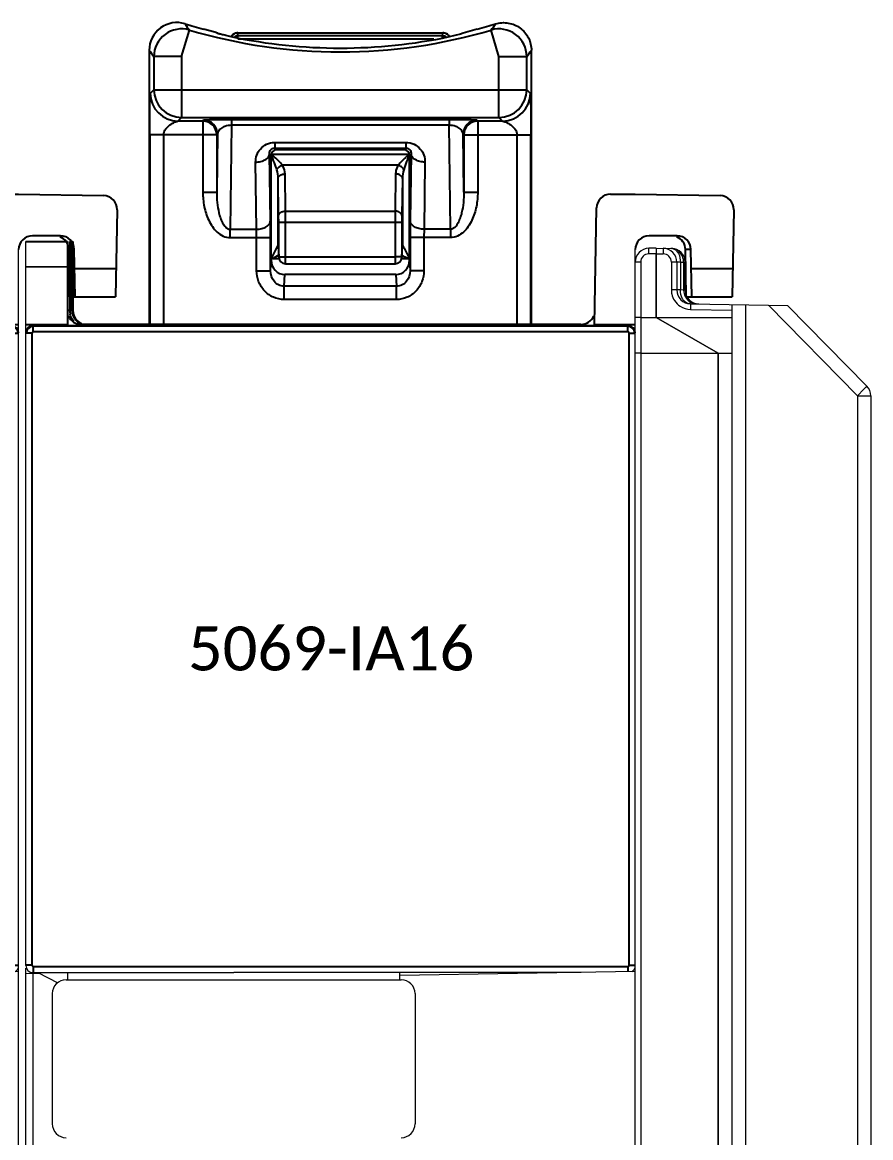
# Model space of a CAD drawing. Header units: inches. Extents: x 0 to 316, y -1 to 150.
# Drawn here: x 190.099 to 191.305, y 76.461 to 78.045 of the extents above; entities that cross this region are included whole.
import ezdxf
from ezdxf.enums import TextEntityAlignment as Align

# ---------------------------------------------------------------- set-up
doc = ezdxf.new("R2010")
doc.units = ezdxf.units.IN
doc.header["$MEASUREMENT"] = 0
doc.linetypes.add('DASHED', pattern=[0.75, 0.5, -0.25])
doc.styles.add('Calibri', font='calibri.ttf')

# ---------------------------------------------------------------- blocks, each defined once
blk = doc.blocks.new('AB 5069-ECR')
at = {"color": 7, "linetype": 'Continuous', "lineweight": 0}
for p, q in [((0.0295, 2.5295), (0.0193, 2.5293)), ((0.0193, 2.5215), (0.0193, 2.5293)), ((0.0295, 2.5217), (0.0193, 2.5215)), ((0.0295, 2.5295), (0.0295, 2.4311)), ((0.0295, 2.5295), (0.0515, 2.5291)), ((0.0295, 2.4311), (0.0295, 2.5217)), ((0.0295, 2.5217), (0.0397, 2.5215)), ((0.0296, 2.5295), (0.0296, 2.5217)), ((0.0397, 2.5293), (0.0397, 2.5215)), ((0, -2.5097), (0, 2.5097)), ((0.0077, 2.5097), (0, 2.5097)), ((0.0077, 2.5097), (0.0077, 1.1933)), ((0.0513, 2.5097), (0.0513, 2.4701)), ((0.0591, 2.5097), (0.0513, 2.5097)), ((0.0591, 2.5097), (0.0591, 2.4701)), ((0.0641, 2.5094), (0.0591, 2.5097)), ((0.0641, 2.5094), (0.0687, 2.5095)), ((0.0641, 2.5094), (0.0641, 2.4702)), ((0.0687, 2.5095), (0.0687, 2.47)), ((0.0687, 2.5095), (0.0709, 2.5095)), ((0.0709, 2.4699), (0.0709, 2.5095)), ((0.0591, 2.4701), (0.0513, 2.4701)), ((0.0641, 2.4702), (0.0591, 2.4701)), ((0.0687, 2.47), (0.0641, 2.4702)), ((0.0709, 2.4699), (0.0687, 2.47)), ((0.0784, 2.4504), (0.2166, 2.448)), ((0.0784, 2.4504), (0.0784, 2.4426)), ((0.0784, 2.4426), (0.1378, 2.4415)), ((0.1378, -2.4494), (0.1378, 2.4494)), ((0.1565, 2.4491), (0.1565, 0.9833)), ((0.316, 2.3198), (0.1895, 2.4485)), ((0.329, 2.3336), (0.2166, 2.448)), ((0.0077, 2.4311), (0, 2.4312)), ((0.0077, 2.4311), (0.1378, 2.4311)), ((0.1177, 2.3802), (0.0295, 2.4311)), ((0.0295, 2.4311), (0.1177, 2.3802)), ((0.0077, 2.3802), (0, 2.3803)), ((0.0077, 2.3802), (0.1378, 2.3802)), ((0.1177, 2.3802), (0.1177, 1.0416)), ((0.1177, 1.1931), (0.1177, 2.3802)), ((0.3251, 2.3291), (0.316, 2.3198)), ((0.316, 2.3198), (0.316, 0.9749)), ((0.316, 2.3198), (0.3346, 2.3198)), ((0.3346, 2.3198), (0.3346, -2.3198))]:
    blk.add_line(p, q, dxfattribs=at)
for centre, radius, start, end in [((0.0197, 2.5097), 0.0197, 91, 180), ((0.0195, 2.5097), 0.0118, 91.0002, 179.9998), ((0.0394, 2.5097), 0.0197, 0, 89), ((0.0395, 2.5097), 0.0118, 0, 89), ((0.0505, 2.5115), 0.0177, 84.427, 88.9895), ((0.0506, 2.5182), 0.0109, 79.0222, 89.0085), ((0.0512, 2.5095), 0.0197, 0, 89), ((0.0505, 2.5117), 0.0175, 68.5271, 84.4048), ((0.0506, 2.5184), 0.0107, 71.7998, 78.9757), ((0.0471, 2.5095), 0.0216, 359.8604, 13.3208), ((0.079, 2.4701), 0.0277, 180.0229, 192.1814), ((0.0787, 2.4701), 0.0197, 180, 269), ((0.0906, 2.4699), 0.0197, 180, 268.8996), ((0.315, 2.3198), 0.0197, 0, 44.5)]:
    blk.add_arc(centre, radius, start, end, dxfattribs=at)
for points, knots in [([(0.054, 2.5286), (0.0555, 2.5281), (0.0575, 2.5269), (0.059, 2.5254), (0.0593, 2.5249)], [0, 0, 0, 0, 0.73851, 1, 1, 1, 1]), ([(0.0593, 2.5249), (0.0602, 2.524), (0.0632, 2.5194), (0.0642, 2.5137), (0.0641, 2.5094)], [0, 0, 0, 0, 0.228982, 1, 1, 1, 1]), ([(0.0681, 2.5145), (0.0679, 2.5155), (0.0667, 2.5194), (0.0642, 2.523), (0.0619, 2.5249)], [0, 0, 0, 0, 0.256454, 1, 1, 1, 1]), ([(0.0693, 2.4546), (0.0684, 2.4555), (0.0652, 2.4601), (0.0641, 2.4659), (0.0641, 2.4702)], [0, 0, 0, 0, 0.23179, 1, 1, 1, 1]), ([(0.0784, 2.4504), (0.0759, 2.4505), (0.0724, 2.4517), (0.0699, 2.454), (0.0693, 2.4546)], [0, 0, 0, 0, 0.740556, 1, 1, 1, 1]), ([(0.329, 2.3336), (0.3291, 2.3335), (0.3285, 2.333), (0.328, 2.3322), (0.3267, 2.3308), (0.3257, 2.3297), (0.3251, 2.3291)], [0, 0, 0, 0, 0.069667, 0.264056, 0.578488, 1, 1, 1, 1])]:
    blk.add_open_spline(points, degree=3, knots=knots, dxfattribs=at)
for points in [[(0.0619, 2.5249), (0.0604, 2.5262), (0.0587, 2.5272), (0.0569, 2.5279)], [(0.0519, 2.4643), (0.0526, 2.4611), (0.054, 2.4579), (0.0558, 2.4551)], [(0.0687, 2.47), (0.0687, 2.4666), (0.0696, 2.4632), (0.0712, 2.4602)], [(0.0712, 2.4602), (0.0729, 2.457), (0.0757, 2.4542), (0.0789, 2.4525)], [(0.0558, 2.4551), (0.0579, 2.4519), (0.0607, 2.449), (0.064, 2.447)], [(0.064, 2.447), (0.0682, 2.4442), (0.0734, 2.4427), (0.0784, 2.4426)], [(0.0789, 2.4525), (0.0815, 2.4511), (0.0844, 2.4503), (0.0872, 2.4503)]]:
    blk.add_open_spline(points, degree=3, dxfattribs=at)
blk = doc.blocks.new('AB 5069-Module Base')
at = {"color": 7, "linetype": 'Continuous'}
for p, q in [((0.2213, 2.797), (0.2325, 2.8347)), ((0.2684, 2.8318), (0.2523, 2.836)), ((0.2721, 2.8306), (0.2684, 2.8318)), ((0.5924, 2.8306), (0.3013, 2.8306)), ((0.3014, 2.8264), (0.3013, 2.8306)), ((0.5923, 2.8264), (0.3014, 2.8264)), ((0.3014, 2.8223), (0.3014, 2.8264)), ((0.3014, 2.8223), (0.5799, 2.8223)), ((0.5923, 2.8264), (0.5924, 2.8306)), ((0.5923, 2.8223), (0.5923, 2.8264)), ((0.5992, 2.8286), (0.5978, 2.8294)), ((0.6179, 2.8291), (0.6018, 2.8253)), ((0.6216, 2.8302), (0.6179, 2.8291)), ((0.6414, 2.836), (0.6216, 2.8306)), ((0.6724, 2.797), (0.6612, 2.8347)), ((0.1752, 2.806), (0.1752, 2.6902)), ((0.7185, 2.6902), (0.7185, 2.806)), ((0.2213, 2.797), (0.1819, 2.797)), ((0.1819, 2.797), (0.1819, 2.75)), ((0.2213, 2.797), (0.2213, 2.7106)), ((0.6724, 2.797), (0.7118, 2.797)), ((0.6724, 2.7106), (0.6724, 2.797)), ((0.7118, 2.75), (0.7118, 2.797)), ((0.1767, 2.7448), (0.1819, 2.75)), ((0.1819, 2.75), (0.7118, 2.75)), ((0.7118, 2.75), (0.717, 2.7448)), ((0.2161, 2.7055), (0.2213, 2.7106)), ((0.2213, 2.7106), (0.6724, 2.7106)), ((0.6724, 2.7106), (0.6776, 2.7055)), ((0.2515, 2.7055), (0.2161, 2.7055)), ((0.2526, 2.7066), (0.2515, 2.7055)), ((0.2515, 2.7055), (0.2515, 2.6046)), ((0.2923, 2.6995), (0.2904, 2.5517)), ((0.6014, 2.7074), (0.2923, 2.7074)), ((0.2923, 2.7074), (0.2923, 2.6995)), ((0.6014, 2.6995), (0.2923, 2.6995)), ((0.6014, 2.7074), (0.6014, 2.6995)), ((0.6033, 2.5517), (0.6014, 2.6995)), ((0.6422, 2.7055), (0.6411, 2.7066)), ((0.6776, 2.7055), (0.6422, 2.7055)), ((0.6422, 2.7055), (0.6422, 2.6046)), ((0.1752, 2.6902), (0.1752, 2.4165)), ((0.2712, 2.6858), (0.1761, 2.6858)), ((0.1761, 2.6858), (0.1761, 2.4165)), ((0.1957, 2.6858), (0.1957, 2.4165)), ((0.2723, 2.6869), (0.2712, 2.6858)), ((0.2723, 2.6869), (0.2712, 2.6046)), ((0.2712, 2.6858), (0.2712, 2.6046)), ((0.6225, 2.6046), (0.6214, 2.6869)), ((0.6225, 2.6858), (0.6214, 2.6869)), ((0.6225, 2.6858), (0.7176, 2.6858)), ((0.6225, 2.6858), (0.6225, 2.6046)), ((0.698, 2.4165), (0.698, 2.6858)), ((0.7176, 2.4165), (0.7176, 2.6858)), ((0.7185, 2.4165), (0.7185, 2.6902)), ((0.3537, 2.6751), (0.54, 2.6751)), ((0.3537, 2.6751), (0.3537, 2.6672)), ((0.3537, 2.6672), (0.54, 2.6672)), ((0.3537, 2.6672), (0.3563, 2.6646)), ((0.5374, 2.6646), (0.3563, 2.6646)), ((0.5374, 2.6646), (0.54, 2.6672)), ((0.54, 2.6751), (0.54, 2.6672)), ((0.3277, 2.5517), (0.3265, 2.6471)), ((0.3474, 2.5635), (0.3462, 2.6589)), ((0.3462, 2.6589), (0.3484, 2.6567)), ((0.3484, 2.5079), (0.3484, 2.6567)), ((0.3486, 2.6585), (0.5451, 2.6585)), ((0.3486, 2.5096), (0.3486, 2.6585)), ((0.3494, 2.6577), (0.3486, 2.6585)), ((0.3487, 2.6582), (0.3486, 2.6585)), ((0.3492, 2.657), (0.3487, 2.6582)), ((0.5451, 2.6585), (0.5443, 2.6577)), ((0.545, 2.6582), (0.5445, 2.657)), ((0.5451, 2.6585), (0.545, 2.6582)), ((0.5451, 2.6585), (0.5451, 2.5096)), ((0.5453, 2.6567), (0.5475, 2.6589)), ((0.5453, 2.5079), (0.5453, 2.6567)), ((0.5475, 2.6589), (0.5463, 2.5635)), ((0.5672, 2.6471), (0.566, 2.5517)), ((0.5291, 2.6429), (0.3646, 2.6429)), ((0.3592, 2.5711), (0.3584, 2.6238)), ((0.3584, 2.5292), (0.3584, 2.6238)), ((0.3691, 2.5775), (0.3683, 2.6303)), ((0.5254, 2.6303), (0.5246, 2.5775)), ((0.5353, 2.6238), (0.5345, 2.5711)), ((0.5353, 2.6238), (0.5353, 2.5292)), ((0.2515, 2.6046), (0.2712, 2.6046)), ((0.6225, 2.6046), (0.6422, 2.6046)), ((0.8309, 2.6016), (0.8661, 2.6016)), ((0.8661, 2.6016), (0.9868, 2.5995)), ((0.3593, 2.562), (0.3592, 2.5711)), ((0.3691, 2.5775), (0.5246, 2.5775)), ((0.8083, 2.4165), (0.8112, 2.5822)), ((1.0061, 2.5794), (1.0039, 2.4559)), ((0.2904, 2.5517), (0.3277, 2.5517)), ((0.2904, 2.5399), (0.2904, 2.5517)), ((0.3279, 2.5399), (0.3277, 2.5517)), ((0.3476, 2.5399), (0.3474, 2.5635)), ((0.3593, 2.562), (0.5344, 2.562)), ((0.3593, 2.5126), (0.3593, 2.562)), ((0.3691, 2.5028), (0.3691, 2.562)), ((0.5246, 2.562), (0.5246, 2.5028)), ((0.5344, 2.562), (0.5344, 2.5126)), ((0.566, 2.5517), (0.5658, 2.5399)), ((0.6033, 2.5517), (0.566, 2.5517)), ((0.6033, 2.5517), (0.6033, 2.5399)), ((0.2904, 2.5399), (0.3476, 2.5399)), ((0.3279, 2.4928), (0.3279, 2.5399)), ((0.3476, 2.4928), (0.3476, 2.5399)), ((0.6033, 2.5399), (0.5461, 2.5399)), ((0.5461, 2.5399), (0.5461, 2.4928)), ((0.5658, 2.5399), (0.5658, 2.4928)), ((0.9255, 2.5425), (0.8858, 2.5425)), ((0, 2.5346), (0.0591, 2.5346)), ((0.0591, 2.5346), (0.0591, 2.4165)), ((0.0625, 2.5346), (0.0669, 2.5346)), ((0.0625, 2.5346), (0.0625, 2.4362)), ((0.0656, 2.4362), (0.0656, 2.5346)), ((0.0669, 2.5346), (0.0669, 2.4362)), ((0.3509, 2.5141), (0.3584, 2.5291)), ((0.3584, 2.5292), (0.3586, 2.5281)), ((0.3584, 2.5291), (0.3584, 2.5292)), ((0.3586, 2.5281), (0.3593, 2.5126)), ((0.3586, 2.5281), (0.3586, 2.5276)), ((0.3586, 2.5276), (0.3593, 2.5121)), ((0.5344, 2.5126), (0.5351, 2.5281)), ((0.5344, 2.5121), (0.5351, 2.5276)), ((0.5351, 2.5281), (0.5352, 2.529)), ((0.5351, 2.5281), (0.5351, 2.5276)), ((0.5351, 2.5276), (0.5352, 2.528)), ((0.5352, 2.529), (0.5353, 2.5292)), ((0.5353, 2.5292), (0.5369, 2.526)), ((0.5369, 2.526), (0.5374, 2.5249)), ((0.5374, 2.5249), (0.5426, 2.5147)), ((0.9452, 2.5232), (0.9373, 2.5232)), ((0.9385, 2.4559), (0.9373, 2.5232)), ((0.9464, 2.4559), (0.9452, 2.5232)), ((0.3476, 2.4928), (0.3484, 2.5079)), ((0.3486, 2.5096), (0.3509, 2.5141)), ((0.3486, 2.5096), (0.351, 2.5108)), ((0.3599, 2.5096), (0.3486, 2.5096)), ((0.351, 2.5108), (0.3531, 2.5118)), ((0.3531, 2.5118), (0.3582, 2.5144)), ((0.3582, 2.5144), (0.3592, 2.5149)), ((0.3593, 2.5126), (0.5246, 2.5126)), ((0.3593, 2.5126), (0.3593, 2.5121)), ((0.5344, 2.5126), (0.5246, 2.5126)), ((0.5451, 2.5096), (0.5338, 2.5096)), ((0.5344, 2.5126), (0.5344, 2.5121)), ((0.5345, 2.5149), (0.5358, 2.5142)), ((0.5358, 2.5142), (0.5451, 2.5096)), ((0.5426, 2.5147), (0.5451, 2.5096)), ((0.5453, 2.5079), (0.5461, 2.4928)), ((0, 2.4988), (0.0591, 2.4985)), ((0.3279, 2.4928), (0.3476, 2.4928)), ((0.3691, 2.5028), (0.5246, 2.5028)), ((0.5658, 2.4928), (0.5461, 2.4928)), ((0.9457, 2.4959), (1.0046, 2.4961)), ((0.3671, 2.4708), (0.368, 2.4874)), ((0.5257, 2.4874), (0.368, 2.4874)), ((0.5257, 2.4874), (0.5266, 2.4708)), ((0.5266, 2.4708), (0.3671, 2.4708)), ((0.3671, 2.4519), (0.3671, 2.4708)), ((0.5266, 2.4519), (0.5266, 2.4708)), ((0.5266, 2.4519), (0.3671, 2.4519)), ((0.9385, 2.4559), (1.0039, 2.4559)), ((0.0669, 2.4362), (0.0591, 2.4362)), ((0, 2.4165), (0.0591, 2.4165)), ((0.1772, 2.4146), (0.0098, 2.4146)), ((0.0105, 2.4139), (0.0098, 2.4146)), ((0.8556, 2.4139), (0.0105, 2.4139)), ((0.0105, 2.406), (0.0105, 2.4139)), ((0.0787, 2.4175), (0.0787, 2.4182)), ((0.7889, 2.4165), (0.0787, 2.4165)), ((0.1772, 2.4146), (0.1772, 2.4145)), ((0.8071, 2.4145), (0.1772, 2.4145)), ((0.8563, 2.4146), (0.8071, 2.4146)), ((0.8071, 2.4146), (0.8071, 2.4145)), ((0.8083, 2.4165), (0.8661, 2.4165)), ((0.8556, 2.4139), (0.8563, 2.4146)), ((0.8556, 2.406), (0.8556, 2.4139)), ((0.0007, 2.404), (0, 2.4047)), ((0.0086, 2.404), (0.0007, 2.404)), ((0.0086, 2.404), (0.0086, 1.5062)), ((0.8556, 2.406), (0.0105, 2.406)), ((0.8576, 2.404), (0.8655, 2.404)), ((0.8576, 1.5062), (0.8576, 2.404)), ((0.8655, 2.404), (0.8661, 2.4047)), ((0.0086, 1.5062), (0.0007, 1.5062)), ((0.8576, 1.5062), (0.8655, 1.5062)), ((0.0105, 1.5042), (0.8556, 1.5042)), ((0.0105, 1.5042), (0.0105, 1.4964)), ((0.8556, 1.5042), (0.8556, 1.4969))]:
    blk.add_line(p, q, dxfattribs=at)
at = {"color": 7, "linetype": 'Continuous', "lineweight": 0}
for p, q in [((0, 1.5055), (0, 2.5346)), ((0.8661, -0.0427), (0.8661, 2.5228)), ((0, -2.5441), (0, 1.5018)), ((0.01, 1.4941), (0, 1.4939)), ((0.0098, 1.4957), (0.2953, 1.4957)), ((0.01, 1.4941), (0.01, 1.4955)), ((0.02, 1.4939), (0.01, 1.4941)), ((0.01, 1.4941), (0.01, 1.4862)), ((0.0167, 1.4956), (0.0455, 1.4812)), ((0.0591, 1.4957), (0.0591, 1.4854)), ((0.7894, 1.4958), (0.2953, 1.4958)), ((0.2953, 1.4957), (0.2953, 1.4958)), ((0.8661, 1.4971), (0.5315, 1.4913)), ((0.5315, 1.4854), (0.5315, 1.4958)), ((0.01, 1.4862), (0.01, 1.2339)), ((0.0571, 1.4854), (0.5335, 1.4854)), ((0.0374, 1.4658), (0.0374, 1.2807)), ((0.5531, 1.4658), (0.5531, 1.2807))]:
    blk.add_line(p, q, dxfattribs=at)
at = {"color": 7, "linetype": 'Continuous'}
for points in [[(0.3012, 2.8307), (0.2993, 2.8306), (0.2977, 2.8302), (0.2962, 2.8296), (0.2948, 2.8288), (0.2936, 2.828), (0.2926, 2.827), (0.2917, 2.8259), (0.2914, 2.8255)], [(0.5978, 2.8294), (0.5963, 2.8301), (0.5946, 2.8305), (0.5928, 2.8307), (0.5925, 2.8307)], [(0.6023, 2.8255), (0.6015, 2.8266), (0.6004, 2.8276), (0.5992, 2.8286)], [(0.3586, 2.5279), (0.3585, 2.528), (0.3586, 2.5279), (0.3586, 2.5276)]]:
    blk.add_lwpolyline(points, dxfattribs=at)
for centre, radius, start, end in [((0.2146, 2.806), 0.0394, 72.8395, 179.9706), ((1.7514, 3.9119), 1.8622, 215.0097, 215.3428), ((-0.8577, 3.9119), 1.8622, 324.6572, 324.9903), ((0.2213, 2.797), 0.0394, 73.528, 179.9691), ((0.4469, 3.5584), 0.7547, 253.4971, 286.5029), ((0.3012, 2.8189), 0.0119, 143.139, 145.7725), ((0.3013, 2.8188), 0.0118, 89.9961, 145.7749), ((0.3012, 2.8189), 0.0118, 135.0162, 143.1425), ((0.4469, 3.5584), 0.7492, 258.0627, 281.9373), ((0.3012, 2.8189), 0.0118, 129.3383, 134.9953), ((0.3012, 2.8188), 0.0119, 118.3455, 129.3327), ((0.3012, 2.819), 0.0117, 113.0082, 118.3336), ((0.3012, 2.8189), 0.0118, 106.9644, 112.9868), ((0.3012, 2.8188), 0.012, 94.3978, 106.9642), ((0.3012, 2.819), 0.0117, 90.0133, 94.3773), ((0.5925, 2.819), 0.0117, 85.4001, 89.9858), ((0.5925, 2.8188), 0.012, 72.8116, 85.3819), ((0.5925, 2.8189), 0.0118, 68.2553, 72.8056), ((0.5926, 2.8191), 0.0116, 66.7855, 68.2477), ((0.5926, 2.819), 0.0117, 62.2242, 66.7801), ((0.5925, 2.8188), 0.0119, 51.5246, 62.2107), ((0.5925, 2.8189), 0.0118, 45.0091, 51.5221), ((0.5925, 2.8189), 0.0118, 37.6326, 44.9885), ((0.5925, 2.8189), 0.0119, 34.2276, 37.6359), ((0.6724, 2.797), 0.0394, 0.0309, 106.472), ((1.7601, 3.9754), 1.9696, 216.423, 216.7489), ((-0.8664, 3.9754), 1.9696, 323.2511, 323.577), ((0.2161, 2.7449), 0.0394, 180.0238, 269.9762), ((0.2213, 2.75), 0.0394, 180.0238, 269.9762), ((0.6724, 2.75), 0.0394, 270.0238, 359.9762), ((0.6776, 2.7449), 0.0394, 270.0238, 359.9762), ((0.2515, 2.6858), 0.0197, 0.0211, 89.9789), ((0.2526, 2.6869), 0.0197, 0.0211, 89.9789), ((0.6411, 2.6869), 0.0197, 90.0211, 179.9789), ((0.6422, 2.6858), 0.0197, 90.0211, 179.9789), ((-1.6057, 1.9073), 2.0938, 20.8389, 20.9822), ((-0.3359, 1.9121), 1.0128, 47.1004, 47.4152), ((1.2763, 1.8615), 1.0817, 132.5929, 132.891), ((2.165, 2.0352), 1.7357, 159.0097, 159.1847), ((0.8309, 2.5819), 0.0197, 90, 179), ((0.9864, 2.5798), 0.0197, 359, 89), ((-1.5793, 2.5623), 1.9484, 359.9904, 0.4479), ((2.2175, 2.5633), 1.6929, 179.5175, 180.0441), ((1.1107, 2.5627), 0.5763, 179.173, 180.0756), ((2.3013, 2.5415), 1.7552, 179.2811, 180.0522), ((0.8858, 2.5228), 0.0197, 90, 180), ((0.9177, 2.5228), 0.0197, 1, 67.9072), ((0.9255, 2.5228), 0.0197, 1, 90), ((0.3691, 2.5126), 0.00984, 182.9083, 270.0005), ((0.5246, 2.5126), 0.00984, 269.9995, 357.0917), ((0.0787, 2.4362), 0.0197, 202.4996, 270), ((0.088, 2.4362), 0.0255, 179.9948, 185.7953), ((0.0872, 2.4361), 0.0247, 185.7835, 191.7959), ((0.0857, 2.4362), 0.0202, 180.0458, 190.0993), ((0.0859, 2.4362), 0.0203, 190.0515, 203.2211), ((0.0866, 2.4362), 0.0197, 180, 246.4301), ((0.7889, 2.4362), 0.0197, 270, 336.7504), ((0.0105, 2.404), 0.00984, 90.0172, 179.9828), ((0.8556, 2.404), 0.00984, 0.0172, 89.9828), ((0.0105, 2.404), 0.00197, 89.9978, 180.0022), ((0.8556, 2.404), 0.00197, 359.9978, 90.0022), ((0.0105, 1.5062), 0.00197, 179.9978, 270.0022), ((0.8556, 1.5062), 0.00197, 269.9978, 0.0022)]:
    blk.add_arc(centre, radius, start, end, dxfattribs=at)
at = {"color": 7, "linetype": 'Continuous', "lineweight": 0}
for centre, start, end in [((0.0571, 1.4657), 90.0436, 179.9564), ((0.5334, 1.4657), 0.0436, 89.9564), ((0.0571, 1.2807), 180.0436, 269.9564), ((0.5334, 1.2807), 270.0746, 359.9564)]:
    blk.add_arc(centre, 0.0197, start, end, dxfattribs=at)
at = {"color": 7, "linetype": 'Continuous'}
for centre, major_axis, ratio, start_param, end_param in [((0.4469, 3.5586), (0, 0.7483), 1, -3.440888, -3.404576), ((0.4469, 3.5586), (0, 0.7483), 1, -2.878609, -2.842297), ((0.3563, 2.6567), (-0.00557, 0.00557), 0.999695, -0.785246, 0.785246), ((0.5374, 2.6567), (-0.00557, -0.00557), 0.999695, 2.356347, 3.926839), ((0.3681, 2.508), (-0.0012, -0.0205), 0.956842, -1.510705, 0.055027), ((0.5256, 2.508), (-0.0012, 0.0205), 0.956842, 3.086566, 4.652298), ((0.0098, 2.4047), (0.00696, -0.00696), 0.999695, 2.356347, 3.926839), ((0.8563, 2.4047), (0.00696, 0.00696), 0.999695, -0.785246, 0.785246)]:
    blk.add_ellipse(centre, major_axis=major_axis, ratio=ratio, start_param=start_param, end_param=end_param, dxfattribs=at)
at = {"color": 7, "linetype": 'Continuous', "lineweight": 0}
for centre, major_axis, start_param, end_param in [((0.0098, 1.5055), (0.00696, 0.00696), 2.356347, 3.926839), ((0.8563, 1.5055), (0.00696, -0.00696), -0.279087, 0.785246)]:
    blk.add_ellipse(centre, major_axis=major_axis, ratio=0.999695, start_param=start_param, end_param=end_param, dxfattribs=at)
at = {"color": 7, "linetype": 'Continuous'}
for points, knots in [([(0.6675, 2.8436), (0.6733, 2.8454), (0.6859, 2.8462), (0.7033, 2.8388), (0.7155, 2.8244), (0.7185, 2.8121), (0.7185, 2.806)], [0, 0, 0, 0, 0.250038, 0.500025, 0.75, 1, 1, 1, 1]), ([(0.2919, 2.8253), (0.2894, 2.8259), (0.2857, 2.8267), (0.2811, 2.8278), (0.2782, 2.8285), (0.2757, 2.8291), (0.274, 2.8295), (0.2731, 2.8298), (0.2725, 2.83), (0.2723, 2.8301), (0.2721, 2.8301), (0.2721, 2.8302)], [0, 0, 0, 0, 0.376606, 0.547969, 0.69948, 0.825249, 0.919858, 0.954097, 0.978998, 0.994329, 1, 1, 1, 1]), ([(0.1761, 2.6858), (0.1761, 2.689), (0.1761, 2.6955), (0.1761, 2.7052), (0.1761, 2.7145), (0.1762, 2.7232), (0.1763, 2.73), (0.1764, 2.7349), (0.1764, 2.738), (0.1765, 2.7407), (0.1765, 2.7425), (0.1766, 2.7437), (0.1766, 2.7442), (0.1767, 2.7446), (0.1767, 2.7448), (0.1767, 2.7448)], [0, 0, 0, 0, 0.165313, 0.329451, 0.488992, 0.639133, 0.774276, 0.834122, 0.88736, 0.932524, 0.967751, 0.980966, 0.990883, 0.997274, 1, 1, 1, 1]), ([(0.717, 2.7448), (0.717, 2.7448), (0.717, 2.7446), (0.7171, 2.7442), (0.7171, 2.7437), (0.7172, 2.7425), (0.7172, 2.7407), (0.7173, 2.738), (0.7173, 2.7349), (0.7174, 2.73), (0.7175, 2.7232), (0.7176, 2.7145), (0.7176, 2.7052), (0.7176, 2.6955), (0.7176, 2.689), (0.7176, 2.6858)], [0, 0, 0, 0, 0.002726, 0.009117, 0.019034, 0.032249, 0.067476, 0.11264, 0.165878, 0.225724, 0.360867, 0.511008, 0.670549, 0.834687, 1, 1, 1, 1]), ([(0.1957, 2.6858), (0.1957, 2.6888), (0.1983, 2.6945), (0.2042, 2.7003), (0.2099, 2.7034), (0.2139, 2.7048), (0.2155, 2.7053), (0.2161, 2.7055)], [0, 0, 0, 0, 0.300449, 0.577263, 0.828763, 0.93789, 1, 1, 1, 1]), ([(0.2923, 2.7074), (0.2894, 2.7074), (0.2839, 2.7074), (0.276, 2.7073), (0.2691, 2.7073), (0.2634, 2.7071), (0.259, 2.707), (0.256, 2.7069), (0.2543, 2.7068), (0.2535, 2.7067), (0.253, 2.7066), (0.2527, 2.7066), (0.2526, 2.7066)], [0, 0, 0, 0, 0.216965, 0.418415, 0.593716, 0.73815, 0.850427, 0.930973, 0.959596, 0.98058, 0.993993, 1, 1, 1, 1]), ([(0.2923, 2.6995), (0.289, 2.6995), (0.2834, 2.6986), (0.2769, 2.6952), (0.2733, 2.6912), (0.2724, 2.6882), (0.2723, 2.6869)], [0, 0, 0, 0, 0.387247, 0.651582, 0.842852, 1, 1, 1, 1]), ([(0.6411, 2.7066), (0.641, 2.7066), (0.6407, 2.7066), (0.6402, 2.7067), (0.6394, 2.7068), (0.6377, 2.7069), (0.6347, 2.707), (0.6303, 2.7071), (0.6246, 2.7073), (0.6177, 2.7073), (0.6098, 2.7074), (0.6043, 2.7074), (0.6014, 2.7074)], [0, 0, 0, 0, 0.006011, 0.019432, 0.040423, 0.069054, 0.149637, 0.261929, 0.406284, 0.581505, 0.782896, 1, 1, 1, 1]), ([(0.6214, 2.6869), (0.6213, 2.6882), (0.6204, 2.6912), (0.6168, 2.6952), (0.6103, 2.6986), (0.6047, 2.6995), (0.6014, 2.6995)], [0, 0, 0, 0, 0.157204, 0.348567, 0.612876, 1, 1, 1, 1]), ([(0.6776, 2.7055), (0.6782, 2.7053), (0.6798, 2.7048), (0.6838, 2.7034), (0.6895, 2.7003), (0.6954, 2.6945), (0.698, 2.6888), (0.698, 2.6858)], [0, 0, 0, 0, 0.06211, 0.171237, 0.422737, 0.699551, 1, 1, 1, 1]), ([(0.3265, 2.6471), (0.3264, 2.6504), (0.3275, 2.6572), (0.3329, 2.6664), (0.3419, 2.6733), (0.3497, 2.6751), (0.3537, 2.6751)], [0, 0, 0, 0, 0.227977, 0.465606, 0.722639, 1, 1, 1, 1]), ([(0.3462, 2.6589), (0.3461, 2.6605), (0.3467, 2.6631), (0.3495, 2.6663), (0.3521, 2.6672), (0.3537, 2.6672)], [0, 0, 0, 0, 0.379889, 0.617294, 1, 1, 1, 1]), ([(0.54, 2.6751), (0.544, 2.6751), (0.5518, 2.6733), (0.5608, 2.6664), (0.5662, 2.6572), (0.5673, 2.6504), (0.5672, 2.6471)], [0, 0, 0, 0, 0.27738, 0.534437, 0.772044, 1, 1, 1, 1]), ([(0.54, 2.6672), (0.5416, 2.6672), (0.5442, 2.6663), (0.547, 2.6631), (0.5476, 2.6605), (0.5475, 2.6589)], [0, 0, 0, 0, 0.383034, 0.620313, 1, 1, 1, 1]), ([(0.3265, 2.6471), (0.329, 2.6472), (0.3338, 2.6477), (0.3401, 2.6502), (0.3448, 2.6539), (0.3461, 2.6574), (0.3462, 2.6589)], [0, 0, 0, 0, 0.302759, 0.578324, 0.808935, 1, 1, 1, 1]), ([(0.3566, 2.6364), (0.3562, 2.6377), (0.3545, 2.643), (0.3525, 2.6482), (0.351, 2.6521)], [0, 0, 0, 0, 0.242298, 1, 1, 1, 1]), ([(0.3646, 2.6429), (0.363, 2.6448), (0.3593, 2.6485), (0.3555, 2.6521), (0.3535, 2.654)], [0, 0, 0, 0, 0.480818, 1, 1, 1, 1]), ([(0.5402, 2.6539), (0.5382, 2.6521), (0.5344, 2.6485), (0.5307, 2.6448), (0.5291, 2.6429)], [0, 0, 0, 0, 0.519203, 1, 1, 1, 1]), ([(0.5426, 2.652), (0.5421, 2.6507), (0.5402, 2.6455), (0.5383, 2.6404), (0.5371, 2.6364)], [0, 0, 0, 0, 0.255624, 1, 1, 1, 1]), ([(0.5672, 2.6471), (0.5647, 2.6472), (0.5599, 2.6477), (0.5536, 2.6502), (0.5489, 2.6539), (0.5476, 2.6574), (0.5475, 2.6589)], [0, 0, 0, 0, 0.302759, 0.578324, 0.808935, 1, 1, 1, 1]), ([(0.3566, 2.6364), (0.3574, 2.6379), (0.3598, 2.6406), (0.3629, 2.6423), (0.3646, 2.6429)], [0, 0, 0, 0, 0.481638, 1, 1, 1, 1]), ([(0.3683, 2.6303), (0.3683, 2.6314), (0.3679, 2.6358), (0.3664, 2.6401), (0.3646, 2.6429)], [0, 0, 0, 0, 0.246221, 1, 1, 1, 1]), ([(0.5291, 2.6429), (0.5285, 2.642), (0.5264, 2.638), (0.5255, 2.6336), (0.5254, 2.6303)], [0, 0, 0, 0, 0.258111, 1, 1, 1, 1]), ([(0.5371, 2.6364), (0.5363, 2.6379), (0.5339, 2.6406), (0.5308, 2.6423), (0.5291, 2.6429)], [0, 0, 0, 0, 0.481633, 1, 1, 1, 1]), ([(0.3584, 2.6238), (0.3585, 2.6247), (0.3591, 2.6265), (0.3614, 2.6286), (0.3646, 2.63), (0.367, 2.6303), (0.3683, 2.6303)], [0, 0, 0, 0, 0.201425, 0.434881, 0.705899, 1, 1, 1, 1]), ([(0.5353, 2.6238), (0.5352, 2.6247), (0.5346, 2.6265), (0.5323, 2.6286), (0.5291, 2.63), (0.5267, 2.6303), (0.5254, 2.6303)], [0, 0, 0, 0, 0.201425, 0.434881, 0.705899, 1, 1, 1, 1]), ([(0.2515, 2.6046), (0.2515, 2.5977), (0.2528, 2.584), (0.2579, 2.5674), (0.2647, 2.5554), (0.2714, 2.5474), (0.28, 2.5415), (0.2869, 2.5399), (0.2904, 2.5399)], [0, 0, 0, 0, 0.250154, 0.5001, 0.625272, 0.750383, 0.875318, 1, 1, 1, 1]), ([(0.2712, 2.6046), (0.2712, 2.5997), (0.2716, 2.5897), (0.2736, 2.5775), (0.2763, 2.5679), (0.2786, 2.5621), (0.2812, 2.5578), (0.2835, 2.5549), (0.2865, 2.5524), (0.2891, 2.5517), (0.2904, 2.5517)], [0, 0, 0, 0, 0.2482, 0.496606, 0.621127, 0.746009, 0.808783, 0.871915, 0.935663, 1, 1, 1, 1]), ([(0.6422, 2.6046), (0.6422, 2.5977), (0.6409, 2.584), (0.6358, 2.5674), (0.629, 2.5554), (0.6223, 2.5474), (0.6137, 2.5415), (0.6068, 2.5399), (0.6033, 2.5399)], [0, 0, 0, 0, 0.250151, 0.500097, 0.625268, 0.75038, 0.875308, 1, 1, 1, 1]), ([(0.6225, 2.6046), (0.6225, 2.5996), (0.6221, 2.5897), (0.6201, 2.5775), (0.6174, 2.5679), (0.6151, 2.5621), (0.6125, 2.5578), (0.6102, 2.5549), (0.6072, 2.5524), (0.6046, 2.5517), (0.6033, 2.5517)], [0, 0, 0, 0, 0.248197, 0.496603, 0.621124, 0.746005, 0.80878, 0.871911, 0.935655, 1, 1, 1, 1]), ([(0.3592, 2.5711), (0.3593, 2.5719), (0.3599, 2.5738), (0.3622, 2.5759), (0.3654, 2.5772), (0.3678, 2.5775), (0.3691, 2.5775)], [0, 0, 0, 0, 0.201425, 0.434881, 0.705899, 1, 1, 1, 1]), ([(0.5345, 2.5711), (0.5344, 2.5719), (0.5338, 2.5738), (0.5315, 2.5759), (0.5283, 2.5772), (0.5259, 2.5775), (0.5246, 2.5775)], [0, 0, 0, 0, 0.201425, 0.434881, 0.705899, 1, 1, 1, 1]), ([(0.3277, 2.5517), (0.3303, 2.5517), (0.3351, 2.5523), (0.3414, 2.5547), (0.346, 2.5585), (0.3474, 2.5619), (0.3474, 2.5635)], [0, 0, 0, 0, 0.302759, 0.578324, 0.808935, 1, 1, 1, 1]), ([(0.566, 2.5517), (0.5635, 2.5517), (0.5586, 2.5523), (0.5523, 2.5547), (0.5477, 2.5585), (0.5463, 2.5619), (0.5463, 2.5635)], [0, 0, 0, 0, 0.302759, 0.578324, 0.808935, 1, 1, 1, 1]), ([(0.3671, 2.4519), (0.3618, 2.4519), (0.3513, 2.4541), (0.3383, 2.4635), (0.3298, 2.4771), (0.3279, 2.4876), (0.3279, 2.4928)], [0, 0, 0, 0, 0.249865, 0.499765, 0.749805, 1, 1, 1, 1]), ([(0.3671, 2.4708), (0.3643, 2.4707), (0.3587, 2.4721), (0.3502, 2.4791), (0.3475, 2.4875), (0.3476, 2.4928)], [0, 0, 0, 0, 0.255186, 0.508172, 1, 1, 1, 1]), ([(0.5658, 2.4928), (0.5658, 2.4876), (0.5639, 2.4771), (0.5554, 2.4635), (0.5424, 2.4541), (0.5319, 2.4519), (0.5266, 2.4519)], [0, 0, 0, 0, 0.250193, 0.500234, 0.75013, 1, 1, 1, 1]), ([(0.5461, 2.4928), (0.5462, 2.4875), (0.5435, 2.4791), (0.535, 2.4721), (0.5294, 2.4707), (0.5266, 2.4708)], [0, 0, 0, 0, 0.491827, 0.744808, 1, 1, 1, 1]), ([(0.0687, 2.4205), (0.0679, 2.4212), (0.0652, 2.4242), (0.0636, 2.4281), (0.063, 2.4311)], [0, 0, 0, 0, 0.240687, 1, 1, 1, 1])]:
    blk.add_open_spline(points, degree=3, knots=knots, dxfattribs=at)
for points in [[(0.3014, 2.8264), (0.2996, 2.8264), (0.2977, 2.8258), (0.2963, 2.8247)], [(0.5974, 2.8247), (0.596, 2.8258), (0.5941, 2.8264), (0.5923, 2.8264)], [(0.5981, 2.8291), (0.5964, 2.8301), (0.5944, 2.8306), (0.5924, 2.8306)], [(0.6022, 2.8254), (0.6011, 2.8269), (0.5997, 2.8283), (0.5981, 2.8291)], [(0.3584, 2.6238), (0.3584, 2.6281), (0.3579, 2.6324), (0.3566, 2.6364)], [(0.5371, 2.6364), (0.5358, 2.6324), (0.5353, 2.6281), (0.5353, 2.6238)], [(0.0672, 2.4282), (0.0683, 2.4258), (0.0699, 2.4235), (0.0719, 2.4216)], [(0.0719, 2.4216), (0.0738, 2.4198), (0.0762, 2.4184), (0.0787, 2.4175)]]:
    blk.add_open_spline(points, degree=3, dxfattribs=at)
at = {"color": 3, "linetype": 'DASHED', "style": 'Calibri'}
blk.add_attdef('PARTNUMBER', text='', height=0.0625, dxfattribs=at).set_placement((0.4338, 1.9561), align=Align.MIDDLE_CENTER)

msp = doc.modelspace()

# ---------------------------------------------------------------- block references
at = {"color": 2, "linetype": 'DASHED'}
msp.add_blockref('AB 5069-Module Base', (189.22755, 75.19952), dxfattribs=at)
msp.add_blockref('AB 5069-Module Base', (190.10403, 75.19952), dxfattribs=at).add_auto_attribs({'PARTNUMBER': '5069-IA16'})
at = {"color": 7, "linetype": 'Continuous'}
msp.add_blockref('AB 5069-ECR', (190.97013, 75.19489), dxfattribs=at)

doc.saveas('drawing.dxf')
